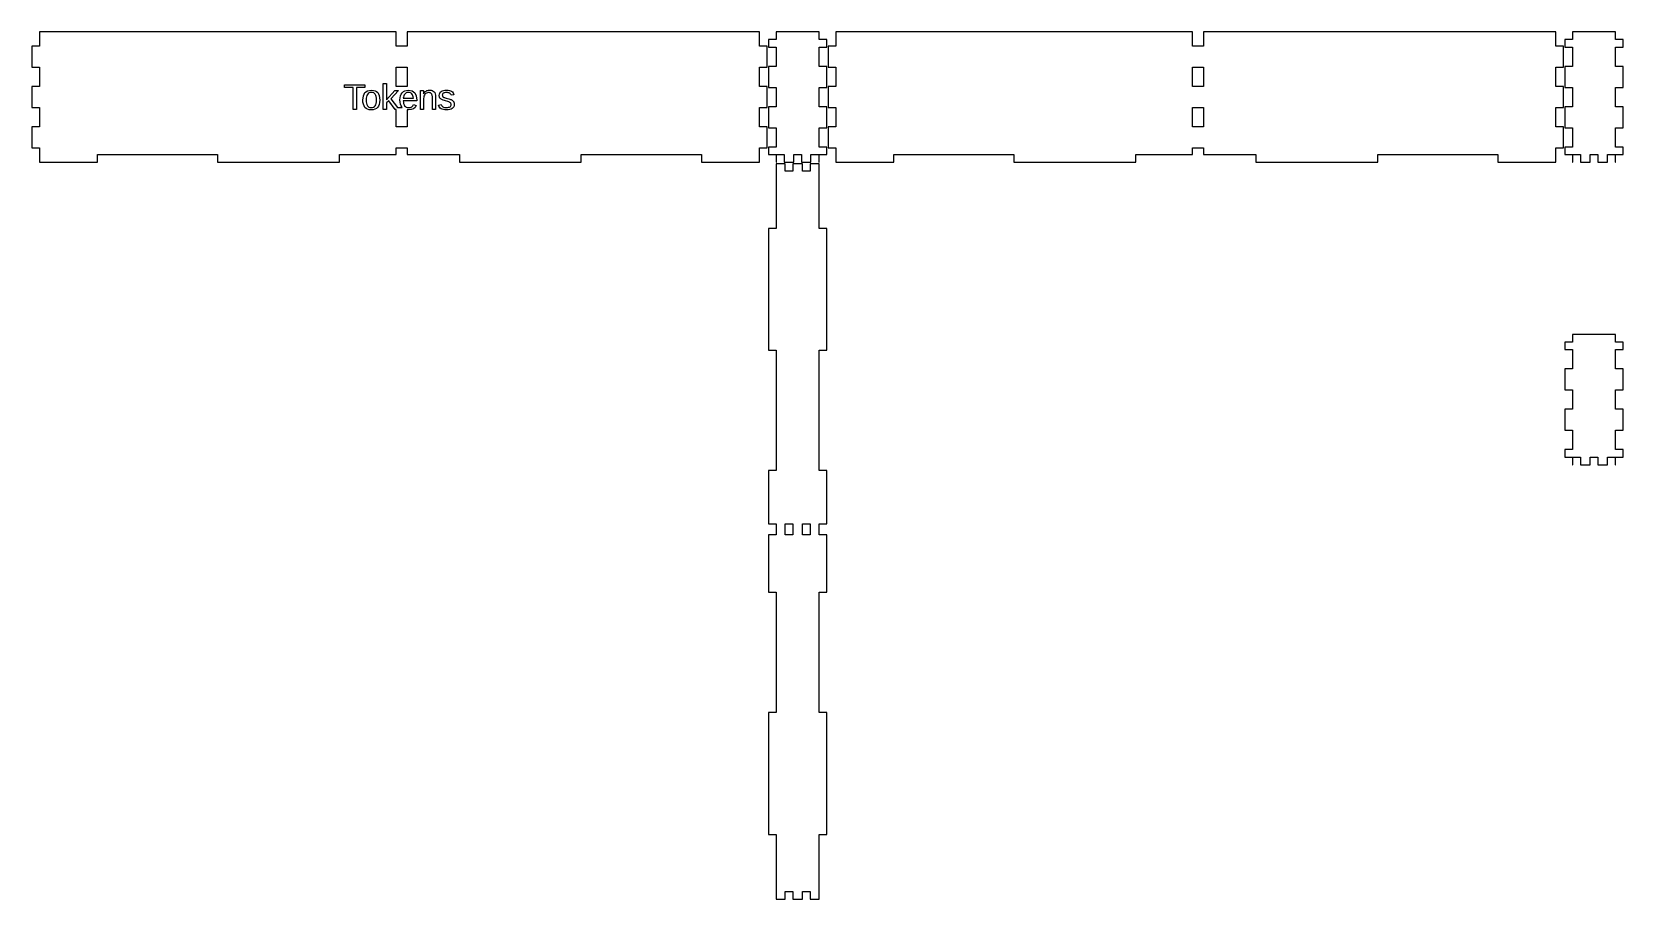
# Model space of a CAD drawing. Header units: metres. Extents: x -266 to 287, y -429 to -128.
import ezdxf

# ---------------------------------------------------------------- set-up
doc = ezdxf.new("R2010")
doc.units = ezdxf.units.M

msp = doc.modelspace()

# ---------------------------------------------------------------- linework, layer by layer
for p, q in [((-139.39, -127.625), (-263.215, -127.625)), ((-263.215, -127.625), (-263.215, -132.61)), ((-139.39, -132.61), (-139.39, -127.625)), ((-13.285, -127.625), (-135.59, -127.625)), ((-135.59, -127.625), (-135.59, -132.61)), ((-13.285, -132.61), (-13.285, -127.625)), ((-7.46498, -130.285), (-10.125, -130.285)), ((-10.125, -130.285), (-10.125, -132.89)), ((7.46498, -127.625), (-7.46498, -127.625)), ((-7.46498, -127.625), (-7.46498, -130.285)), ((7.46498, -130.285), (7.46498, -127.625)), ((10.125, -130.285), (7.46498, -130.285)), ((10.125, -132.89), (10.125, -130.285)), ((137.11, -127.625), (13.285, -127.625)), ((13.285, -127.625), (13.285, -132.61)), ((137.11, -132.61), (137.11, -127.625)), ((263.215, -127.625), (140.91, -127.625)), ((140.91, -127.625), (140.91, -132.61)), ((263.215, -132.61), (263.215, -127.625)), ((269.035, -130.285), (266.375, -130.285)), ((266.375, -130.285), (266.375, -132.89)), ((283.965, -127.625), (269.035, -127.625)), ((269.035, -127.625), (269.035, -130.285)), ((283.965, -130.285), (283.965, -127.625)), ((286.625, -130.285), (283.965, -130.285)), ((286.625, -132.89), (286.625, -130.285)), ((-263.215, -132.61), (-265.875, -132.61)), ((-265.875, -132.61), (-265.875, -139.89)), ((-135.59, -132.61), (-139.39, -132.61)), ((-10.625, -132.61), (-13.285, -132.61)), ((-10.625, -139.89), (-10.625, -132.61)), ((-10.125, -132.89), (-7.46498, -132.89)), ((-7.46498, -132.89), (-7.46498, -139.61)), ((7.46498, -139.61), (7.46498, -132.89)), ((7.46498, -132.89), (10.125, -132.89)), ((13.285, -132.61), (10.625, -132.61)), ((10.625, -132.61), (10.625, -139.89)), ((140.91, -132.61), (137.11, -132.61)), ((265.875, -132.61), (263.215, -132.61)), ((265.875, -139.89), (265.875, -132.61)), ((266.375, -132.89), (269.035, -132.89)), ((269.035, -132.89), (269.035, -139.61)), ((283.965, -139.61), (283.965, -132.89)), ((283.965, -132.89), (286.625, -132.89)), ((-265.875, -139.89), (-263.215, -139.89)), ((-263.215, -139.89), (-263.215, -146.61)), ((-139.39, -146.61), (-139.39, -139.89)), ((-139.39, -139.89), (-135.59, -139.89)), ((-135.59, -139.89), (-135.59, -146.61)), ((-13.285, -146.61), (-13.285, -139.89)), ((-13.285, -139.89), (-10.625, -139.89)), ((-7.46498, -139.61), (-10.125, -139.61)), ((-10.125, -139.61), (-10.125, -146.89)), ((10.125, -139.61), (7.46498, -139.61)), ((10.125, -146.89), (10.125, -139.61)), ((10.625, -139.89), (13.285, -139.89)), ((13.285, -139.89), (13.285, -146.61)), ((137.11, -146.61), (137.11, -139.89)), ((137.11, -139.89), (140.91, -139.89)), ((140.91, -139.89), (140.91, -146.61)), ((263.215, -146.61), (263.215, -139.89)), ((263.215, -139.89), (265.875, -139.89)), ((269.035, -139.61), (266.375, -139.61)), ((266.375, -139.61), (266.375, -146.89)), ((286.625, -139.61), (283.965, -139.61)), ((286.625, -146.89), (286.625, -139.61)), ((-263.215, -146.61), (-265.875, -146.61)), ((-265.875, -146.61), (-265.875, -153.89)), ((-157.278, -146.969), (-157.278, -146.018)), ((-157.278, -146.018), (-150.228, -146.018)), ((-154.331, -146.969), (-157.278, -146.969)), ((-154.331, -154.594), (-154.331, -146.969)), ((-150.228, -146.969), (-153.173, -146.969)), ((-153.173, -146.969), (-153.173, -154.594)), ((-150.758, -149.796), (-150.207, -148.728)), ((-150.228, -146.018), (-150.228, -146.969)), ((-150.207, -148.728), (-149.287, -148.087)), ((-149.118, -149.039), (-149.364, -149.316)), ((-149.287, -148.087), (-147.999, -147.874)), ((-148.805, -148.842), (-149.118, -149.039)), ((-148.426, -148.723), (-148.805, -148.842)), ((-147.981, -148.684), (-148.426, -148.723)), ((-147.999, -147.874), (-147.297, -147.926)), ((-147.541, -148.723), (-147.981, -148.684)), ((-147.168, -148.839), (-147.541, -148.723)), ((-147.297, -147.926), (-146.693, -148.082)), ((-146.865, -149.033), (-147.168, -148.839)), ((-146.629, -149.304), (-146.865, -149.033)), ((-146.693, -148.082), (-146.189, -148.342)), ((-146.189, -148.342), (-145.784, -148.707)), ((-145.784, -148.707), (-145.474, -149.181)), ((-143.841, -154.594), (-143.841, -145.57)), ((-143.841, -145.57), (-142.744, -145.57)), ((-142.744, -145.57), (-142.744, -151.201)), ((-142.744, -151.201), (-139.823, -148.002)), ((-138.537, -148.002), (-141.226, -150.835)), ((-139.823, -148.002), (-138.537, -148.002)), ((-135.59, -146.61), (-139.39, -146.61)), ((-137.636, -149.231), (-137.303, -148.747)), ((-137.303, -148.747), (-136.882, -148.365)), ((-136.882, -148.365), (-136.378, -148.092)), ((-136.149, -148.985), (-136.401, -149.219)), ((-136.378, -148.092), (-135.794, -147.928)), ((-135.856, -148.818), (-136.149, -148.985)), ((-135.521, -148.717), (-135.856, -148.818)), ((-135.794, -147.928), (-135.127, -147.874)), ((-135.145, -148.684), (-135.521, -148.717)), ((-134.76, -148.714), (-135.145, -148.684)), ((-135.127, -147.874), (-133.861, -148.093)), ((-134.423, -148.804), (-134.76, -148.714)), ((-134.134, -148.954), (-134.423, -148.804)), ((-133.892, -149.164), (-134.134, -148.954)), ((-133.696, -149.439), (-133.892, -149.164)), ((-133.861, -148.093), (-132.956, -148.751)), ((-132.956, -148.751), (-132.413, -149.848)), ((-130.972, -148.186), (-130.988, -148.002)), ((-130.988, -148.002), (-129.953, -148.002)), ((-130.961, -148.482), (-130.972, -148.186)), ((-130.954, -148.889), (-130.961, -148.482)), ((-130.952, -149.409), (-130.954, -148.889)), ((-129.953, -148.002), (-129.947, -148.058)), ((-129.947, -148.058), (-129.92, -148.577)), ((-129.92, -148.577), (-129.904, -149.124)), ((-129.904, -149.124), (-129.886, -149.124)), ((-129.886, -149.124), (-129.691, -148.807)), ((-129.691, -148.807), (-129.48, -148.541)), ((-129.48, -148.541), (-129.256, -148.324)), ((-129.154, -149.026), (-129.402, -149.264)), ((-129.256, -148.324), (-129.016, -148.158)), ((-128.865, -148.857), (-129.154, -149.026)), ((-129.016, -148.158), (-128.754, -148.034)), ((-128.534, -148.755), (-128.865, -148.857)), ((-128.754, -148.034), (-128.462, -147.945)), ((-128.161, -148.721), (-128.534, -148.755)), ((-128.462, -147.945), (-128.14, -147.892)), ((-127.908, -148.731), (-128.161, -148.721)), ((-128.14, -147.892), (-127.788, -147.874)), ((-127.688, -148.761), (-127.908, -148.731)), ((-127.788, -147.874), (-127.285, -147.908)), ((-127.5, -148.81), (-127.688, -148.761)), ((-127.345, -148.88), (-127.5, -148.81)), ((-127.215, -148.971), (-127.345, -148.88)), ((-127.285, -147.908), (-126.854, -148.009)), ((-127.104, -149.088), (-127.215, -148.971)), ((-127.012, -149.23), (-127.104, -149.088)), ((-126.854, -148.009), (-126.495, -148.178)), ((-126.495, -148.178), (-126.209, -148.414)), ((-126.209, -148.414), (-125.99, -148.727)), ((-125.99, -148.727), (-125.834, -149.129)), ((-125.834, -149.129), (-125.74, -149.619)), ((-124.383, -149.302), (-124.262, -148.93)), ((-124.262, -148.93), (-124.06, -148.612)), ((-124.06, -148.612), (-123.778, -148.348)), ((-123.778, -148.348), (-123.418, -148.14)), ((-123.418, -148.14), (-122.984, -147.992)), ((-123.156, -149.058), (-123.268, -149.215)), ((-123.001, -148.93), (-123.156, -149.058)), ((-122.798, -148.83), (-123.001, -148.93)), ((-122.984, -147.992), (-122.476, -147.903)), ((-122.545, -148.76), (-122.798, -148.83)), ((-122.244, -148.717), (-122.545, -148.76)), ((-122.476, -147.903), (-121.894, -147.874)), ((-121.894, -148.703), (-122.244, -148.717)), ((-121.894, -147.874), (-121.374, -147.898)), ((-121.573, -148.717), (-121.894, -148.703)), ((-121.286, -148.762), (-121.573, -148.717)), ((-121.374, -147.898), (-120.91, -147.97)), ((-121.034, -148.835), (-121.286, -148.762)), ((-120.816, -148.938), (-121.034, -148.835)), ((-120.91, -147.97), (-120.503, -148.09)), ((-120.634, -149.068), (-120.816, -148.938)), ((-120.49, -149.223), (-120.634, -149.068)), ((-120.503, -148.09), (-120.152, -148.258)), ((-120.152, -148.258), (-119.858, -148.479)), ((-119.858, -148.479), (-119.624, -148.758)), ((-119.624, -148.758), (-119.449, -149.094)), ((-119.449, -149.094), (-119.334, -149.489)), ((-10.625, -146.61), (-13.285, -146.61)), ((-10.625, -153.89), (-10.625, -146.61)), ((-10.125, -146.89), (-7.46498, -146.89)), ((-7.46498, -146.89), (-7.465, -153.61)), ((7.465, -153.61), (7.46498, -146.89)), ((7.46498, -146.89), (10.125, -146.89)), ((13.285, -146.61), (10.625, -146.61)), ((10.625, -146.61), (10.625, -153.89)), ((140.91, -146.61), (137.11, -146.61)), ((265.875, -146.61), (263.215, -146.61)), ((265.875, -153.89), (265.875, -146.61)), ((266.375, -146.89), (269.035, -146.89)), ((269.035, -146.89), (269.035, -153.61)), ((283.965, -153.61), (283.965, -146.89)), ((283.965, -146.89), (286.625, -146.89)), ((-265.875, -153.89), (-263.215, -153.89)), ((-263.215, -153.89), (-263.215, -160.61)), ((-153.173, -154.594), (-154.331, -154.594)), ((-150.942, -151.292), (-150.758, -149.796)), ((-150.896, -152.076), (-150.942, -151.292)), ((-150.759, -152.762), (-150.896, -152.076)), ((-150.529, -153.35), (-150.759, -152.762)), ((-150.208, -153.84), (-150.529, -153.35)), ((-149.797, -154.226), (-150.208, -153.84)), ((-149.298, -154.501), (-149.797, -154.226)), ((-149.764, -150.664), (-149.79, -151.292)), ((-149.79, -151.292), (-149.764, -151.905)), ((-149.684, -150.126), (-149.764, -150.664)), ((-149.764, -151.905), (-149.685, -152.436)), ((-149.685, -152.436), (-149.554, -152.887)), ((-149.551, -149.676), (-149.684, -150.126)), ((-149.554, -152.887), (-149.37, -153.256)), ((-149.364, -149.316), (-149.551, -149.676)), ((-149.37, -153.256), (-149.13, -153.543)), ((-148.71, -154.667), (-149.298, -154.501)), ((-149.13, -153.543), (-148.829, -153.748)), ((-148.829, -153.748), (-148.468, -153.871)), ((-148.035, -154.722), (-148.71, -154.667)), ((-148.468, -153.871), (-148.047, -153.912)), ((-148.047, -153.912), (-147.592, -153.872)), ((-147.356, -154.669), (-148.035, -154.722)), ((-147.592, -153.872), (-147.207, -153.753)), ((-146.763, -154.51), (-147.356, -154.669)), ((-147.207, -153.753), (-146.892, -153.555)), ((-146.892, -153.555), (-146.647, -153.277)), ((-146.255, -154.245), (-146.763, -154.51)), ((-146.647, -153.277), (-146.463, -152.915)), ((-146.453, -149.661), (-146.629, -149.304)), ((-146.463, -152.915), (-146.332, -152.463)), ((-146.327, -150.111), (-146.453, -149.661)), ((-146.332, -152.463), (-146.253, -151.922)), ((-146.252, -150.654), (-146.327, -150.111)), ((-145.833, -153.874), (-146.255, -154.245)), ((-146.253, -151.922), (-146.226, -151.292)), ((-146.226, -151.292), (-146.252, -150.654)), ((-145.501, -153.394), (-145.833, -153.874)), ((-145.264, -152.804), (-145.501, -153.394)), ((-145.474, -149.181), (-145.252, -149.77)), ((-145.122, -152.103), (-145.264, -152.804)), ((-145.252, -149.77), (-145.119, -150.473)), ((-145.074, -151.292), (-145.122, -152.103)), ((-145.119, -150.473), (-145.074, -151.292)), ((-142.744, -154.594), (-143.841, -154.594)), ((-141.927, -151.584), (-142.744, -152.248)), ((-142.744, -152.248), (-142.744, -154.594)), ((-139.681, -154.594), (-141.927, -151.584)), ((-141.226, -150.835), (-138.926, -153.89)), ((-139.39, -154.594), (-139.681, -154.594)), ((-139.39, -160.61), (-139.39, -154.594)), ((-138.926, -153.89), (-137.257, -153.89)), ((-138.064, -151.255), (-138.017, -150.485)), ((-138.017, -152.062), (-138.064, -151.255)), ((-138.017, -150.485), (-137.874, -149.81)), ((-137.874, -152.764), (-138.017, -152.062)), ((-137.874, -149.81), (-137.636, -149.231)), ((-137.636, -153.359), (-137.874, -152.764)), ((-137.303, -153.849), (-137.636, -153.359)), ((-137.257, -153.89), (-137.303, -153.849)), ((-132.232, -151.531), (-136.912, -151.531)), ((-136.912, -151.531), (-136.883, -152.066)), ((-136.856, -150.247), (-136.9, -150.69)), ((-136.9, -150.69), (-133.365, -150.69)), ((-136.883, -152.066), (-136.796, -152.536)), ((-136.758, -149.854), (-136.856, -150.247)), ((-136.796, -152.536), (-136.65, -152.942)), ((-136.606, -149.511), (-136.758, -149.854)), ((-136.65, -152.942), (-136.446, -153.283)), ((-136.401, -149.219), (-136.606, -149.511)), ((-136.446, -153.283), (-136.186, -153.552)), ((-136.186, -153.552), (-135.873, -153.745)), ((-135.873, -153.745), (-135.505, -153.86)), ((-135.084, -154.722), (-135.59, -154.681)), ((-135.59, -154.681), (-135.59, -160.61)), ((-135.505, -153.86), (-135.084, -153.899)), ((-135.084, -153.899), (-134.748, -153.88)), ((-134.134, -154.623), (-135.084, -154.722)), ((-134.748, -153.88), (-134.447, -153.826)), ((-134.447, -153.826), (-134.18, -153.734)), ((-134.18, -153.734), (-133.949, -153.607)), ((-133.372, -154.327), (-134.134, -154.623)), ((-133.949, -153.607), (-133.753, -153.451)), ((-133.753, -153.451), (-133.591, -153.275)), ((-133.543, -149.785), (-133.696, -149.439)), ((-133.591, -153.275), (-133.464, -153.08)), ((-133.432, -150.202), (-133.543, -149.785)), ((-133.464, -153.08), (-133.371, -152.866)), ((-133.365, -150.69), (-133.432, -150.202)), ((-132.796, -153.834), (-133.372, -154.327)), ((-133.371, -152.866), (-132.408, -153.143)), ((-132.408, -153.143), (-132.796, -153.834)), ((-132.413, -149.848), (-132.232, -151.384)), ((-132.232, -151.384), (-132.232, -151.531)), ((-130.952, -154.594), (-130.952, -149.409)), ((-129.855, -154.594), (-130.952, -154.594)), ((-129.827, -150.314), (-129.855, -150.77)), ((-129.855, -150.77), (-129.855, -154.594)), ((-129.742, -149.912), (-129.827, -150.314)), ((-129.6, -149.562), (-129.742, -149.912)), ((-129.402, -149.264), (-129.6, -149.562)), ((-126.939, -149.398), (-127.012, -149.23)), ((-126.883, -149.596), (-126.939, -149.398)), ((-126.844, -149.831), (-126.883, -149.596)), ((-126.82, -150.102), (-126.844, -149.831)), ((-126.812, -150.41), (-126.82, -150.102)), ((-126.812, -154.594), (-126.812, -150.41)), ((-125.709, -154.594), (-126.812, -154.594)), ((-125.74, -149.619), (-125.709, -150.197)), ((-125.709, -150.197), (-125.709, -154.594)), ((-124.687, -153.052), (-123.718, -152.863)), ((-124.556, -153.453), (-124.687, -153.052)), ((-124.367, -153.797), (-124.556, -153.453)), ((-124.424, -149.728), (-124.383, -149.302)), ((-124.409, -149.963), (-124.424, -149.728)), ((-124.367, -150.18), (-124.409, -149.963)), ((-124.296, -150.377), (-124.367, -150.18)), ((-124.12, -154.085), (-124.367, -153.797)), ((-124.197, -150.555), (-124.296, -150.377)), ((-124.072, -150.716), (-124.197, -150.555)), ((-123.814, -154.317), (-124.12, -154.085)), ((-123.926, -150.866), (-124.072, -150.716)), ((-123.758, -151.002), (-123.926, -150.866)), ((-123.443, -154.494), (-123.814, -154.317)), ((-123.568, -151.127), (-123.758, -151.002)), ((-123.718, -152.863), (-123.628, -153.11)), ((-123.628, -153.11), (-123.501, -153.322)), ((-123.332, -151.245), (-123.568, -151.127)), ((-123.501, -153.322), (-123.337, -153.499)), ((-123.001, -154.62), (-123.443, -154.494)), ((-123.334, -149.402), (-123.357, -149.618)), ((-123.357, -149.618), (-123.347, -149.753)), ((-123.347, -149.753), (-123.32, -149.875)), ((-123.337, -153.499), (-123.135, -153.64)), ((-123.268, -149.215), (-123.334, -149.402)), ((-123.028, -151.364), (-123.332, -151.245)), ((-123.32, -149.875), (-123.274, -149.986)), ((-123.274, -149.986), (-123.21, -150.084)), ((-123.21, -150.084), (-123.127, -150.172)), ((-123.135, -153.64), (-122.892, -153.748)), ((-123.127, -150.172), (-123.027, -150.253)), ((-122.656, -151.485), (-123.028, -151.364)), ((-123.027, -150.253), (-122.91, -150.328)), ((-122.489, -154.696), (-123.001, -154.62)), ((-122.91, -150.328), (-122.775, -150.396)), ((-122.892, -153.748), (-122.606, -153.825)), ((-122.775, -150.396), (-122.59, -150.466)), ((-122.215, -151.607), (-122.656, -151.485)), ((-122.606, -153.825), (-122.277, -153.871)), ((-122.59, -150.466), (-122.326, -150.548)), ((-121.906, -154.722), (-122.489, -154.696)), ((-122.326, -150.548), (-121.983, -150.643)), ((-122.277, -153.871), (-121.905, -153.887)), ((-121.424, -151.815), (-122.215, -151.607)), ((-121.983, -150.643), (-121.56, -150.75)), ((-121.304, -154.69), (-121.906, -154.722)), ((-121.905, -153.887), (-121.512, -153.871)), ((-121.56, -150.75), (-121.152, -150.858)), ((-121.512, -153.871), (-121.176, -153.822)), ((-121.144, -151.9), (-121.424, -151.815)), ((-120.773, -154.595), (-121.304, -154.69)), ((-121.176, -153.822), (-120.896, -153.742)), ((-121.152, -150.858), (-120.805, -150.961)), ((-120.905, -151.995), (-121.144, -151.9)), ((-120.708, -152.102), (-120.905, -151.995)), ((-120.896, -153.742), (-120.673, -153.629)), ((-120.805, -150.961), (-120.52, -151.061)), ((-120.314, -154.436), (-120.773, -154.595)), ((-120.553, -152.219), (-120.708, -152.102)), ((-120.673, -153.629), (-120.502, -153.484)), ((-120.435, -152.35), (-120.553, -152.219)), ((-120.52, -151.061), (-120.297, -151.157)), ((-120.502, -153.484), (-120.38, -153.306)), ((-120.386, -149.404), (-120.49, -149.223)), ((-120.35, -152.5), (-120.435, -152.35)), ((-120.321, -149.611), (-120.386, -149.404)), ((-120.38, -153.306), (-120.307, -153.097)), ((-120.3, -152.668), (-120.35, -152.5)), ((-119.334, -149.489), (-120.321, -149.611)), ((-119.925, -154.214), (-120.314, -154.436)), ((-120.307, -153.097), (-120.283, -152.855)), ((-120.283, -152.855), (-120.3, -152.668)), ((-120.297, -151.157), (-120.113, -151.253)), ((-120.113, -151.253), (-119.95, -151.354)), ((-119.95, -151.354), (-119.808, -151.46)), ((-119.615, -153.933), (-119.925, -154.214)), ((-119.808, -151.46), (-119.686, -151.571)), ((-119.686, -151.571), (-119.58, -151.688)), ((-119.394, -153.599), (-119.615, -153.933)), ((-119.58, -151.688), (-119.487, -151.814)), ((-119.487, -151.814), (-119.407, -151.95)), ((-119.407, -151.95), (-119.34, -152.094)), ((-119.261, -153.211), (-119.394, -153.599)), ((-119.34, -152.094), (-119.286, -152.247)), ((-119.286, -152.247), (-119.247, -152.411)), ((-119.217, -152.77), (-119.261, -153.211)), ((-119.247, -152.411), (-119.224, -152.585)), ((-119.224, -152.585), (-119.217, -152.77)), ((-13.285, -160.61), (-13.285, -153.89)), ((-13.285, -153.89), (-10.625, -153.89)), ((-7.465, -153.61), (-10.125, -153.61)), ((-10.125, -153.61), (-10.125, -160.89)), ((10.125, -153.61), (7.465, -153.61)), ((10.125, -160.89), (10.125, -153.61)), ((10.625, -153.89), (13.285, -153.89)), ((13.285, -153.89), (13.285, -160.61)), ((137.11, -160.61), (137.11, -153.89)), ((137.11, -153.89), (140.91, -153.89)), ((140.91, -153.89), (140.91, -160.61)), ((263.215, -160.61), (263.215, -153.89)), ((263.215, -153.89), (265.875, -153.89)), ((269.035, -153.61), (266.375, -153.61)), ((266.375, -153.61), (266.375, -160.89)), ((286.625, -153.61), (283.965, -153.61)), ((286.625, -160.89), (286.625, -153.61)), ((-263.215, -160.61), (-265.875, -160.61)), ((-265.875, -160.61), (-265.875, -167.89)), ((-135.59, -160.61), (-139.39, -160.61)), ((-10.625, -160.61), (-13.285, -160.61)), ((-10.625, -167.89), (-10.625, -160.61)), ((-10.125, -160.89), (-7.465, -160.89)), ((-7.465, -160.89), (-7.465, -167.61)), ((7.465, -167.61), (7.465, -160.89)), ((7.465, -160.89), (10.125, -160.89)), ((13.285, -160.61), (10.625, -160.61)), ((10.625, -160.61), (10.625, -167.89)), ((140.91, -160.61), (137.11, -160.61)), ((265.875, -160.61), (263.215, -160.61)), ((265.875, -167.89), (265.875, -160.61)), ((266.375, -160.89), (269.035, -160.89)), ((269.035, -160.89), (269.035, -167.61)), ((283.965, -167.61), (283.965, -160.89)), ((283.965, -160.89), (286.625, -160.89)), ((-265.875, -167.89), (-263.215, -167.89)), ((-263.215, -167.89), (-263.215, -172.875)), ((-243.11, -170.215), (-201.39, -170.215)), ((-243.11, -172.875), (-243.11, -170.215)), ((-201.39, -170.215), (-201.39, -172.875)), ((-159.11, -172.875), (-159.11, -170.215)), ((-159.11, -170.215), (-139.39, -170.215)), ((-139.39, -170.215), (-139.39, -167.89)), ((-139.39, -167.89), (-135.59, -167.89)), ((-135.59, -167.89), (-135.59, -170.215)), ((-135.59, -170.215), (-117.39, -170.215)), ((-117.39, -170.215), (-117.39, -172.875)), ((-75.11, -172.875), (-75.11, -170.215)), ((-75.11, -170.215), (-33.39, -170.215)), ((-33.39, -170.215), (-33.39, -172.875)), ((-13.285, -172.875), (-13.285, -167.89)), ((-13.285, -167.89), (-10.625, -167.89)), ((-7.465, -167.61), (-10.125, -167.61)), ((-10.125, -167.61), (-10.125, -170.215)), ((-10.125, -170.215), (-7.465, -170.215)), ((-7.465, -170.215), (-7.465, -172.875)), ((-7.35999, -170.215), (-4.64, -170.215)), ((-7.35999, -172.875), (-7.35999, -170.215)), ((-4.64, -170.215), (-4.64, -172.875)), ((-1.35999, -172.875), (-1.35999, -170.215)), ((-1.35999, -170.215), (1.35999, -170.215)), ((1.35999, -170.215), (1.35999, -172.875)), ((4.63998, -172.875), (4.63998, -170.215)), ((4.63998, -170.215), (7.35997, -170.215)), ((7.35997, -170.215), (7.35997, -172.875)), ((7.46498, -172.875), (7.465, -170.215)), ((10.125, -167.61), (7.465, -167.61)), ((7.465, -170.215), (10.125, -170.215)), ((10.125, -170.215), (10.125, -167.61)), ((10.625, -167.89), (13.285, -167.89)), ((13.285, -167.89), (13.285, -172.875)), ((33.39, -170.215), (75.11, -170.215)), ((33.39, -172.875), (33.39, -170.215)), ((75.11, -170.215), (75.11, -172.875)), ((117.39, -172.875), (117.39, -170.215)), ((117.39, -170.215), (137.11, -170.215)), ((137.11, -170.215), (137.11, -167.89)), ((137.11, -167.89), (140.91, -167.89)), ((140.91, -167.89), (140.91, -170.215)), ((140.91, -170.215), (159.11, -170.215)), ((159.11, -170.215), (159.11, -172.875)), ((201.39, -172.875), (201.39, -170.215)), ((201.39, -170.215), (243.11, -170.215)), ((243.11, -170.215), (243.11, -172.875)), ((263.215, -172.875), (263.215, -167.89)), ((263.215, -167.89), (265.875, -167.89)), ((269.035, -167.61), (266.375, -167.61)), ((266.375, -167.61), (266.375, -170.215)), ((266.375, -170.215), (269.035, -170.215)), ((269.035, -170.215), (269.035, -172.875)), ((269.14, -170.215), (271.86, -170.215)), ((269.14, -172.875), (269.14, -170.215)), ((271.86, -170.215), (271.86, -172.875)), ((275.14, -172.875), (275.14, -170.215)), ((275.14, -170.215), (277.86, -170.215)), ((277.86, -170.215), (277.86, -172.875)), ((281.14, -172.875), (281.14, -170.215)), ((281.14, -170.215), (283.86, -170.215)), ((283.86, -170.215), (283.86, -172.875)), ((286.625, -167.61), (283.965, -167.61)), ((283.965, -172.875), (283.965, -170.215)), ((283.965, -170.215), (286.625, -170.215)), ((286.625, -170.215), (286.625, -167.61)), ((-263.215, -172.875), (-243.11, -172.875)), ((-201.39, -172.875), (-159.11, -172.875)), ((-117.39, -172.875), (-75.11, -172.875)), ((-33.39, -172.875), (-13.285, -172.875)), ((-7.465, -172.875), (-7.35999, -172.875)), ((-4.35999, -173.375), (-7.46498, -173.375)), ((-7.46498, -173.375), (-7.46498, -195.86)), ((-4.64, -172.875), (-1.35999, -172.875)), ((-4.35999, -176.035), (-4.35999, -173.375)), ((-1.64, -176.035), (-4.35999, -176.035)), ((1.64, -173.375), (-1.64, -173.375)), ((-1.64, -173.375), (-1.64, -176.035)), ((1.35999, -172.875), (4.63998, -172.875)), ((1.64, -176.035), (1.64, -173.375)), ((4.35999, -176.035), (1.64, -176.035)), ((7.46498, -173.375), (4.35999, -173.375)), ((4.35999, -173.375), (4.35999, -176.035)), ((7.35997, -172.875), (7.46498, -172.875)), ((7.46498, -195.86), (7.46498, -173.375)), ((13.285, -172.875), (33.39, -172.875)), ((75.11, -172.875), (117.39, -172.875)), ((159.11, -172.875), (201.39, -172.875)), ((243.11, -172.875), (263.215, -172.875)), ((269.035, -172.875), (269.14, -172.875)), ((271.86, -172.875), (275.14, -172.875)), ((277.86, -172.875), (281.14, -172.875)), ((283.86, -172.875), (283.965, -172.875)), ((-7.46498, -195.86), (-10.125, -195.86)), ((-10.125, -195.86), (-10.125, -238.14)), ((10.125, -195.86), (7.46498, -195.86)), ((10.125, -238.14), (10.125, -195.86)), ((269.035, -235.285), (266.375, -235.285)), ((266.375, -235.285), (266.375, -237.89)), ((283.965, -232.625), (269.035, -232.625)), ((269.035, -232.625), (269.035, -235.285)), ((283.965, -235.285), (283.965, -232.625)), ((286.625, -235.285), (283.965, -235.285)), ((286.625, -237.89), (286.625, -235.285)), ((-10.125, -238.14), (-7.46498, -238.14)), ((-7.46498, -238.14), (-7.46498, -279.86)), ((7.46498, -279.86), (7.46498, -238.14)), ((7.46498, -238.14), (10.125, -238.14)), ((266.375, -237.89), (269.035, -237.89)), ((269.035, -237.89), (269.035, -244.61)), ((283.965, -244.61), (283.965, -237.89)), ((283.965, -237.89), (286.625, -237.89)), ((269.035, -244.61), (266.375, -244.61)), ((266.375, -244.61), (266.375, -251.89)), ((286.625, -244.61), (283.965, -244.61)), ((286.625, -251.89), (286.625, -244.61)), ((266.375, -251.89), (269.035, -251.89)), ((269.035, -251.89), (269.035, -258.61)), ((283.965, -258.61), (283.965, -251.89)), ((283.965, -251.89), (286.625, -251.89)), ((269.035, -258.61), (266.375, -258.61)), ((266.375, -258.61), (266.375, -265.89)), ((286.625, -258.61), (283.965, -258.61)), ((286.625, -265.89), (286.625, -258.61)), ((266.375, -265.89), (269.035, -265.89)), ((269.035, -265.89), (269.035, -272.61)), ((283.965, -272.61), (283.965, -265.89)), ((283.965, -265.89), (286.625, -265.89)), ((269.035, -272.61), (266.375, -272.61)), ((266.375, -272.61), (266.375, -275.215)), ((266.375, -275.215), (269.035, -275.215)), ((269.035, -275.215), (269.035, -277.875)), ((269.14, -275.215), (271.86, -275.215)), ((269.14, -277.875), (269.14, -275.215)), ((271.86, -275.215), (271.86, -277.875)), ((275.14, -277.875), (275.14, -275.215)), ((275.14, -275.215), (277.86, -275.215)), ((277.86, -275.215), (277.86, -277.875)), ((281.14, -277.875), (281.14, -275.215)), ((281.14, -275.215), (283.86, -275.215)), ((283.86, -275.215), (283.86, -277.875)), ((286.625, -272.61), (283.965, -272.61)), ((283.965, -277.875), (283.965, -275.215)), ((283.965, -275.215), (286.625, -275.215)), ((286.625, -275.215), (286.625, -272.61)), ((-7.46498, -279.86), (-10.125, -279.86)), ((-10.125, -279.86), (-10.125, -298.34)), ((10.125, -279.86), (7.46498, -279.86)), ((10.125, -298.34), (10.125, -279.86)), ((269.035, -277.875), (269.14, -277.875)), ((271.86, -277.875), (275.14, -277.875)), ((277.86, -277.875), (281.14, -277.875)), ((283.86, -277.875), (283.965, -277.875)), ((-10.125, -298.34), (-7.465, -298.34)), ((-7.465, -298.34), (-7.465, -302.14)), ((-4.35999, -302.14), (-4.35999, -298.34)), ((-4.35999, -298.34), (-1.64, -298.34)), ((-1.64, -298.34), (-1.64, -302.14)), ((1.63998, -302.14), (1.63998, -298.34)), ((1.63998, -298.34), (4.35997, -298.34)), ((4.35997, -298.34), (4.35997, -302.14)), ((7.46498, -302.14), (7.46498, -298.34)), ((7.46498, -298.34), (10.125, -298.34)), ((-7.465, -302.14), (-10.125, -302.14)), ((-10.125, -302.14), (-10.125, -322.14)), ((-1.64, -302.14), (-4.35999, -302.14)), ((4.35997, -302.14), (1.63998, -302.14)), ((10.125, -302.14), (7.46498, -302.14)), ((10.125, -322.14), (10.125, -302.14)), ((-10.125, -322.14), (-7.465, -322.14)), ((-7.465, -322.14), (-7.465, -363.86)), ((7.465, -363.86), (7.465, -322.14)), ((7.465, -322.14), (10.125, -322.14)), ((-7.465, -363.86), (-10.125, -363.86)), ((-10.125, -363.86), (-10.125, -406.14)), ((10.125, -363.86), (7.465, -363.86)), ((10.125, -406.14), (10.125, -363.86)), ((-10.125, -406.14), (-7.465, -406.14)), ((-7.465, -406.14), (-7.465, -428.625)), ((7.46498, -428.625), (7.465, -406.14)), ((7.465, -406.14), (10.125, -406.14)), ((-7.465, -428.625), (-4.35999, -428.625)), ((-4.35999, -425.965), (-1.64, -425.965)), ((-4.35999, -428.625), (-4.35999, -425.965)), ((-1.64, -425.965), (-1.64, -428.625)), ((-1.64, -428.625), (1.63998, -428.625)), ((1.63998, -428.625), (1.63998, -425.965)), ((1.63998, -425.965), (4.35997, -425.965)), ((4.35997, -425.965), (4.35997, -428.625)), ((4.35997, -428.625), (7.46498, -428.625))]:
    msp.add_line(p, q)

doc.saveas('drawing.dxf')
